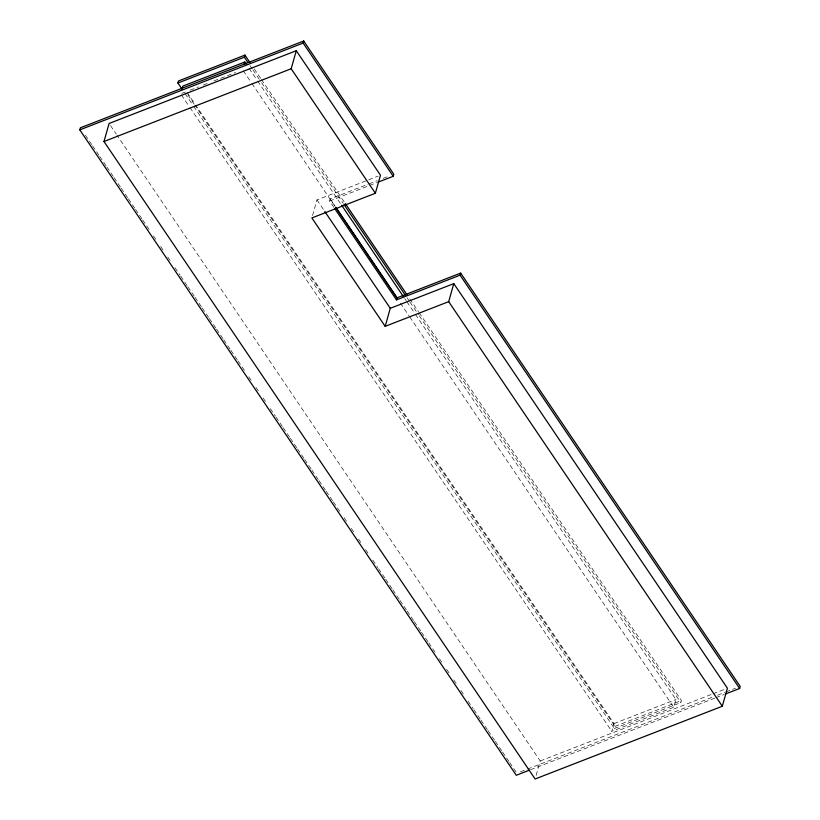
<?xml version="1.0" encoding="UTF-8"?>
<svg xmlns="http://www.w3.org/2000/svg" width="820" height="820" viewBox="0 0 820 820"><rect width="100%" height="100%" fill="white"/><g stroke="black" fill="none" stroke-linecap="round" stroke-linejoin="round"><path stroke-width="0.61" stroke-dasharray="4.1 3.07" d="M312.543 215.537L316.971 199.916L367.544 180.256M333.883 207.327L329.619 201.013L330.193 198.952L367.893 184.305M536.136 775.392L540.216 760.97L116.983 135.156M415.514 314.48L675.916 699.511L673.722 707.24L611.781 731.317L613.975 723.588L195.754 105.206M419.112 312.656L681.441 700.546L680.856 702.607L614.395 728.437L614.979 726.376L194.965 105.339M181.845 93.377L185.422 91.983M190.189 90.128L198.522 86.889M203.288 85.044L209.243 82.728M214.01 80.873L235.453 72.539M368.723 179.795L378.133 176.136M369.072 183.844L377.323 180.636M383.207 178.35L389.1 176.054M329.619 201.013L368.487 185.904M369.666 185.443L376.739 182.696M613.975 723.588L675.916 699.511M614.979 726.376L681.441 700.546M540.216 760.97L711.914 694.232M713.103 693.771L726.223 688.677M520.433 771.835L526.378 769.519M527.567 769.057L712.877 697.031M717.633 695.186L724.757 692.418M725.946 691.957L735.448 688.257M530.54 769.734L714.671 698.168M715.86 697.707L724.173 694.478M254.261 68.911L260.709 78.443M261.426 79.499L344.574 202.437M409.795 298.88L418.395 311.6M250.1 65.672L252.242 68.849M252.96 69.905L260.842 81.569M261.559 82.625L343.272 203.442M407.058 297.762L409.211 300.94M409.928 302.006L418.528 314.716M419.245 315.782L680.856 702.607M249.085 68.398L256.978 80.063M257.695 81.129L340.915 204.17M404.752 298.572L406.187 300.694M406.904 301.75L414.797 313.414M330.193 198.952L335.175 206.312M243.314 70.817L251.207 82.492M251.924 83.548L335.134 206.589M400.416 303.113L409.026 315.843M409.744 316.909L673.722 707.24M316.971 199.916L324.084 210.433M187.144 92.475L195.037 104.14M187.8 94.741L194.248 104.273M185.064 93.623L192.956 105.278M193.674 106.333L614.395 728.437M181.374 94.894L189.266 106.569M189.984 107.625L611.781 731.317M110.526 125.603L116.266 134.09M85.393 135.218L91.85 144.761M92.568 145.816L99.015 155.359M99.732 156.415L106.18 165.958M106.897 167.013L113.355 176.556M114.062 177.612L120.519 187.155M121.237 188.21L127.684 197.753M128.402 198.809L134.849 208.352M135.566 209.407L142.024 218.95M142.731 220.006L149.189 229.549M153.483 235.904L156.353 240.137M160.659 246.502L163.518 250.735M167.823 257.101L170.693 261.334M174.988 267.699L180.01 275.11M180.728 276.176L187.175 285.708M187.893 286.774L194.34 296.307M195.058 297.373L201.505 306.906M202.222 307.971L208.68 317.504M209.397 318.57L215.844 328.103M216.562 329.168L223.009 338.701M223.727 339.767L230.174 349.299M230.891 350.355L237.349 359.898M238.066 360.954L244.514 370.496M248.808 376.851L251.678 381.095M255.983 387.45L258.843 391.693M263.148 398.048L266.018 402.292M270.313 408.647L275.335 416.068M276.053 417.124L282.5 426.666M283.218 427.722L289.665 437.265M290.382 438.321L296.83 447.863M297.547 448.919L304.005 458.462M304.722 459.518L311.169 469.06M311.887 470.116L318.334 479.659M319.052 480.715L325.499 490.257M326.216 491.313L332.674 500.846M333.391 501.912L339.839 511.444M344.144 517.809L347.003 522.043M351.308 528.408L354.178 532.641M358.473 539.006L361.343 543.24M365.638 549.605L368.508 553.838M372.813 560.203L377.825 567.614M378.543 568.68L384.99 578.213M385.707 579.279L392.165 588.811M392.872 589.877L399.33 599.41M400.047 600.476L406.494 610.008M407.212 611.064L413.659 620.607M414.377 621.662L420.834 631.205M421.552 632.261L427.999 641.804M428.716 642.859L435.164 652.402M439.469 658.757L442.328 663.001M446.633 669.356L449.503 673.599M453.798 679.954L456.668 684.198M460.963 690.553L463.833 694.796M468.138 701.151L473.15 708.572M473.868 709.628L480.315 719.171M481.032 720.226L487.49 729.769M488.207 730.825L494.655 740.368M495.372 741.423L501.819 750.956M502.537 752.022L508.984 761.554M509.702 762.62L516.159 772.153"/><path stroke-width="1.23" d="M529.361 770.195L516.292 775.279L79.796 129.867L80.38 127.807L303.707 41L393.815 174.229L393.231 176.29L377.917 182.245M453.798 283.628L727.412 688.205L722.307 706.245L535.122 779L103.986 141.522L109.091 123.482L296.286 50.727L380.48 175.224L375.375 193.253L311.866 217.946L385.174 326.35L448.694 301.657L453.798 283.628L390.279 308.31L385.174 326.35M182.204 89.38L177.899 83.025L178.483 80.965L244.944 55.124L249.967 62.545M181.907 89.421L182.839 86.11L244.78 62.033L246.215 64.155M247.947 62.484L244.36 57.185L244.944 55.124M244.155 64.237L244.78 62.033M375.375 193.253L291.182 68.757L296.286 50.727M393.231 176.29L303.123 43.06L303.707 41M397.064 297.824L460.676 273.101L460.092 275.161L396.48 299.884L397.064 297.824L335.892 207.368M725.362 694.017L739.62 688.472L740.204 686.412L460.676 273.101M177.899 83.025L244.36 57.185M79.796 129.867L303.123 43.06M103.986 141.522L291.182 68.757M460.092 275.161L739.62 688.472M448.694 301.657L722.307 706.245M345.292 203.503L406.925 294.646M343.99 204.498L405.623 295.641M341.622 205.225L403.317 296.45M335.851 207.655L397.546 298.869M334.591 208.372L396.48 299.884M324.792 211.488L390.279 308.31"/></g></svg>
